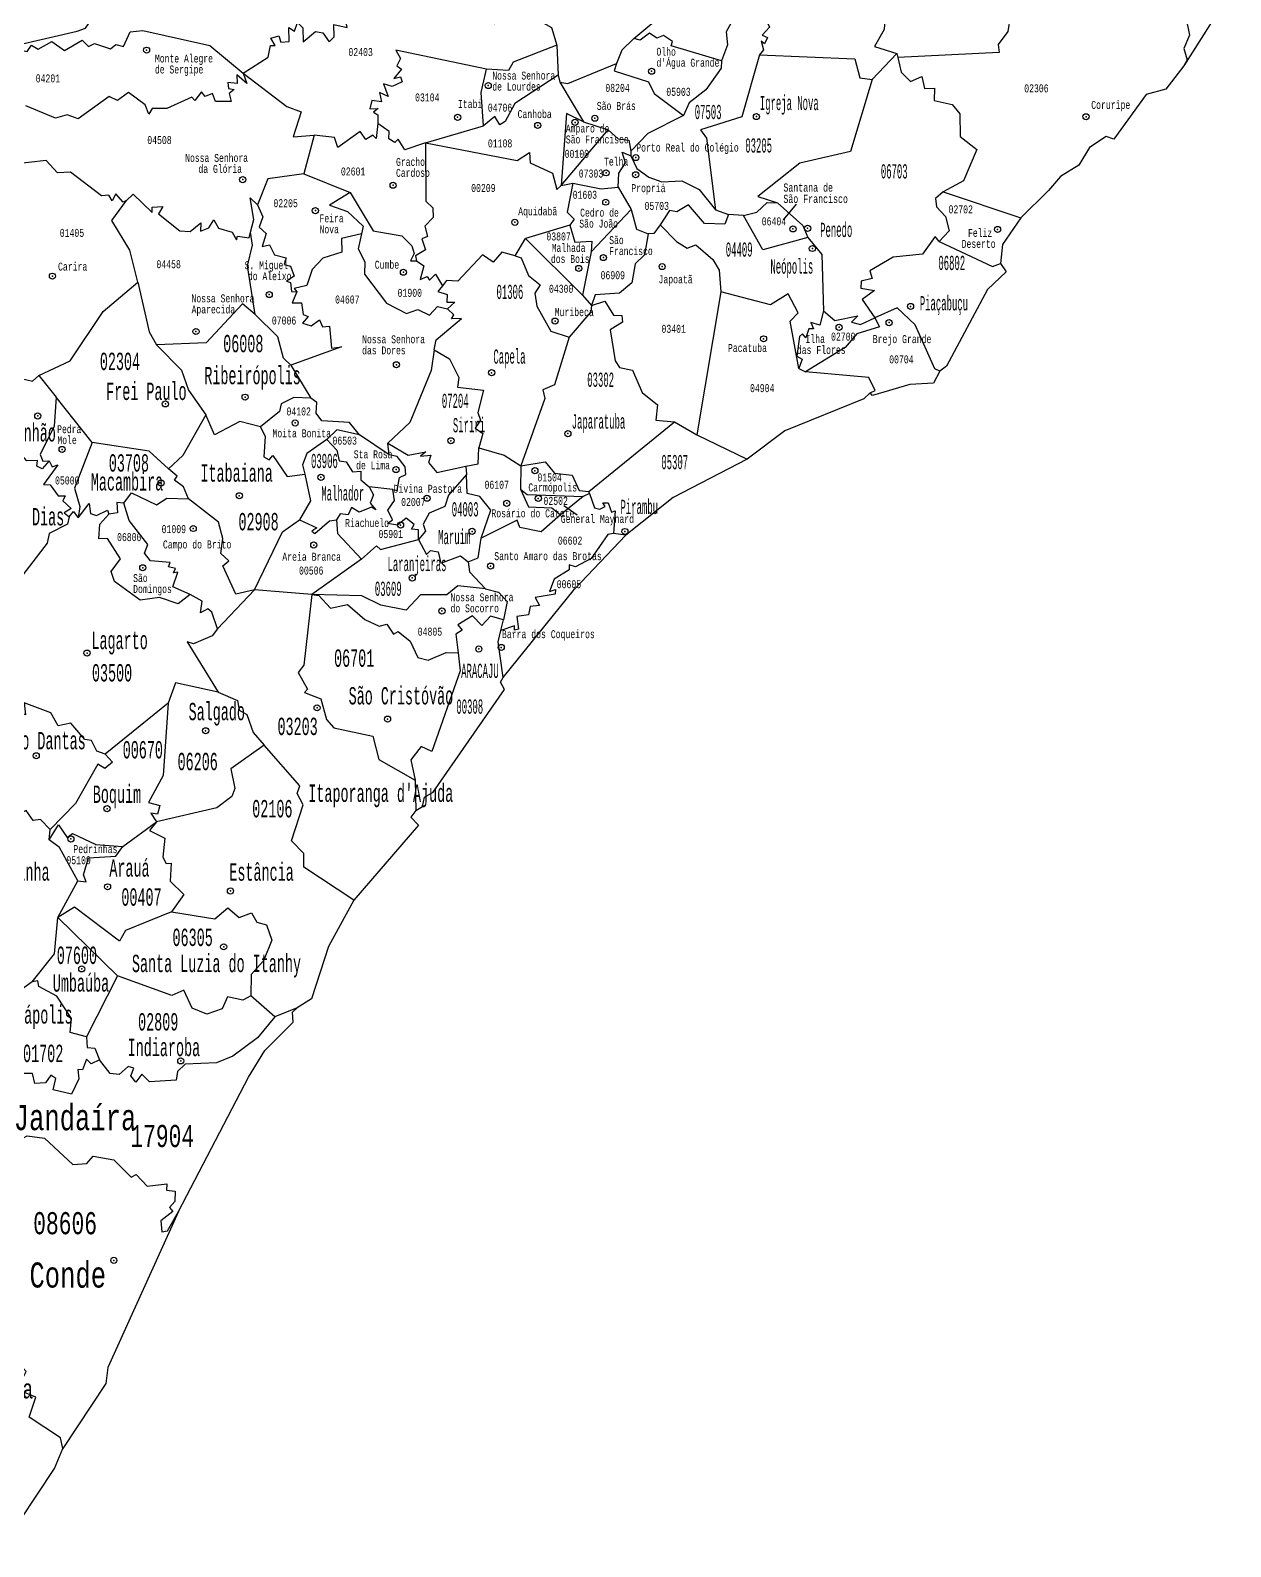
# Model space of a CAD drawing. Header units: millimetres. Extents: x 9851 to 10267, y 23387 to 23778.
# Drawn here: x 10213.41 to 10231.13, y 23602.43 to 23624.81 of the extents above; entities that cross this region are included whole.
import ezdxf
from ezdxf.enums import TextEntityAlignment as Align

# ---------------------------------------------------------------- set-up
doc = ezdxf.new("R2010")
doc.units = ezdxf.units.MM
doc.layers.add('3', color=7, linetype='Continuous')
doc.styles.add('MONOTXT', font='MONOTXT', dxfattribs={"height": 0.2})

# ---------------------------------------------------------------- blocks, each defined once
blk = doc.blocks.new('SEDE')
at = {"layer": '3', "color": 7, "linetype": 'Continuous'}
blk.add_circle((0, 0), 0.00451, dxfattribs=at)

msp = doc.modelspace()

# ---------------------------------------------------------------- linework, layer by layer
at = {"color": 7, "linetype": 'Continuous'}
for p, q in [((10231.132, 23625.384), (10230.441, 23624.288)), ((10221.185, 23624.597), (10221.205, 23624.154)), ((10226.206, 23624.474), (10225.842, 23624.086)), ((10226.206, 23624.474), (10226.219, 23624.414)), ((10221.205, 23624.154), (10221.232, 23624.049)), ((10221.232, 23624.049), (10221.582, 23623.464)), ((10219.25, 23623.154), (10220.103, 23623.402)), ((10221.582, 23623.464), (10221.942, 23623.347)), ((10217.602, 23623.268), (10217.452, 23622.694)), ((10221.251, 23622.521), (10221.942, 23623.347)), ((10222.279, 23623.031), (10222.28, 23622.963)), ((10217.452, 23622.694), (10218.135, 23622.419)), ((10221.251, 23622.521), (10221.423, 23622.559)), ((10222.09, 23622.5), (10222.285, 23622.168)), ((10226.891, 23622.429), (10228.034, 23622.046)), ((10222.285, 23622.168), (10221.694, 23621.542)), ((10223.526, 23622.166), (10223.719, 23622.095)), ((10223.94, 23622.081), (10223.719, 23622.095)), ((10224.534, 23622.014), (10224.726, 23622.248)), ((10221.38, 23621.938), (10220.725, 23621.739)), ((10220.572, 23621.485), (10220.725, 23621.739)), ((10220.725, 23621.739), (10221.565, 23620.904)), ((10221.694, 23621.542), (10221.565, 23620.904)), ((10223.606, 23620.956), (10223.254, 23618.843)), ((10221.565, 23620.904), (10221.7, 23620.754)), ((10217.26, 23619.869), (10217.556, 23619.384)), ((10224.759, 23619.82), (10224.855, 23619.772)), ((10213.54, 23619.719), (10213.794, 23619.401)), ((10214.329, 23618.729), (10213.794, 23619.401)), ((10221.66, 23618.008), (10222.925, 23619.036)), ((10222.925, 23619.036), (10223.254, 23618.843)), ((10218.713, 23618.549), (10218.274, 23618.845)), ((10218.713, 23618.549), (10218.694, 23618.721)), ((10223.254, 23618.843), (10223.997, 23618.486)), ((10219.841, 23618.381), (10219.852, 23618.255)), ((10220.653, 23618.386), (10220.651, 23618.04)), ((10218.767, 23618.034), (10218.416, 23618.076)), ((10221.574, 23617.931), (10221.241, 23617.66)), ((10221.67, 23617.975), (10221.574, 23617.931)), ((10221.67, 23617.975), (10221.66, 23618.008)), ((10221.488, 23617.655), (10221.29, 23617.793)), ((10222.203, 23617.36), (10222.022, 23617.387)), ((10218.305, 23617.009), (10217.569, 23616.487)), ((10216.725, 23616.554), (10216.179, 23615.981)), ((10217.569, 23616.487), (10216.725, 23616.554)), ((10220.361, 23615.954), (10220.398, 23616.114)), ((10215.451, 23614.883), (10214.52, 23614.129)), ((10219.094, 23613.746), (10219.103, 23613.297)), ((10214.781, 23612.764), (10215.278, 23613.13)), ((10213.694, 23612.866), (10213.706, 23613.016)), ((10213.82, 23611.717), (10214.116, 23612.261)), ((10213.82, 23611.717), (10214.699, 23610.855)), ((10213.442, 23610.767), (10213.3, 23610.666)), ((10214.699, 23610.855), (10214.244, 23609.957)), ((10217.026, 23610.251), (10216.669, 23610.561)), ((10217.355, 23610.383), (10217.026, 23610.251))]:
    msp.add_line(p, q, dxfattribs=at)
for points in [[(10212.698, 23624.478), (10214.105, 23624.801), (10214.227, 23624.844), (10214.344, 23625.007), (10214.673, 23625.101), (10216.125, 23627.299)], [(10216.556, 23624.183), (10216.925, 23624.419), (10216.959, 23624.589), (10217.027, 23624.588), (10216.965, 23624.698), (10217.081, 23624.731), (10217.11, 23624.64), (10217.237, 23624.65), (10217.232, 23624.854), (10217.312, 23624.799), (10217.36, 23624.927), (10217.437, 23624.85), (10217.442, 23624.643), (10217.622, 23624.794), (10217.733, 23624.777), (10217.825, 23624.642), (10217.9, 23624.716), (10217.894, 23624.9), (10218.091, 23624.857), (10218.033, 23625.146), (10218.418, 23625.204), (10218.492, 23625.803)], [(10219.427, 23625.656), (10220.273, 23624.916), (10220.794, 23625.035), (10221.107, 23624.856), (10221.185, 23624.597)], [(10227.945, 23625.451), (10227.843, 23624.794), (10227.7, 23624.603), (10227.713, 23624.485), (10226.219, 23624.414)], [(10227.945, 23625.451), (10229.659, 23625.46), (10230.102, 23625.224), (10230.431, 23625.198), (10230.525, 23624.743), (10230.441, 23624.544), (10230.488, 23624.376), (10230.441, 23624.288)], [(10222.325, 23624.695), (10222.648, 23624.962), (10222.773, 23625.208)], [(10223.899, 23625.171), (10223.686, 23624.791), (10223.704, 23624.601), (10223.618, 23624.365)], [(10225.96, 23625.183), (10226.034, 23625.055), (10226.016, 23624.827), (10225.877, 23624.577), (10226.206, 23624.474)], [(10212.698, 23624.478), (10213.007, 23624.47), (10213.16, 23624.543), (10213.368, 23624.501), (10213.433, 23624.594), (10213.532, 23624.534), (10213.732, 23624.649), (10213.917, 23624.517), (10214.182, 23624.668), (10214.275, 23624.577), (10214.362, 23624.62), (10214.6, 23624.542), (10214.678, 23624.605), (10214.79, 23624.576), (10214.889, 23624.79), (10215.077, 23624.811), (10216.063, 23624.592), (10216.556, 23624.183)], [(10223.618, 23624.365), (10222.873, 23624.585), (10222.892, 23624.648), (10222.762, 23624.737), (10222.66, 23624.699), (10222.553, 23624.774), (10222.414, 23624.669), (10222.325, 23624.695)], [(10224.289, 23624.935), (10224.325, 23624.86), (10224.215, 23624.741), (10224.297, 23624.707), (10224.249, 23624.616), (10224.203, 23624.654), (10224.239, 23624.528), (10224.177, 23624.454)], [(10220.15, 23624.239), (10218.811, 23624.522), (10218.877, 23624.397), (10218.826, 23624.289), (10218.892, 23624.239), (10218.778, 23624.102), (10218.881, 23624.129), (10218.902, 23624.055), (10218.754, 23623.984), (10218.628, 23624.022), (10218.696, 23623.835), (10218.568, 23623.896), (10218.597, 23623.758), (10218.455, 23623.779), (10218.424, 23623.656), (10218.547, 23623.658), (10218.48, 23623.604), (10218.545, 23623.564), (10218.545, 23623.436)], [(10221.185, 23624.597), (10220.543, 23624.346), (10220.472, 23624.221), (10220.15, 23624.239)], [(10222.325, 23624.695), (10222.144, 23624.521), (10222.067, 23624.326)], [(10221.232, 23624.049), (10221.347, 23624.028), (10222.067, 23624.326)], [(10222.067, 23624.326), (10222.032, 23624.214), (10222.539, 23624.051), (10222.622, 23623.879), (10223.056, 23623.555)], [(10223.618, 23624.365), (10223.611, 23624.256), (10223.384, 23623.935), (10223.141, 23623.741), (10223.056, 23623.555)], [(10224.177, 23624.454), (10223.919, 23623.538), (10223.308, 23623.347), (10223.393, 23623.223), (10223.526, 23622.166)], [(10224.177, 23624.454), (10225.583, 23624.392), (10225.66, 23624.111), (10225.842, 23624.086)], [(10226.219, 23624.414), (10226.269, 23624.195), (10226.407, 23624.06), (10226.573, 23624.133), (10226.611, 23623.957), (10226.762, 23623.96), (10226.758, 23623.779), (10227.02, 23623.721), (10227.135, 23623.581), (10227.141, 23623.245), (10227.388, 23623.055), (10227.187, 23622.593), (10226.891, 23622.429)], [(10230.441, 23624.288), (10230.174, 23623.947), (10229.883, 23623.864), (10229.407, 23623.209), (10229.297, 23623.248), (10229.047, 23623.084), (10228.89, 23622.823), (10228.62, 23622.655), (10228.442, 23622.448), (10228.034, 23622.046)], [(10216.556, 23624.183), (10216.61, 23624.027), (10216.465, 23624.156), (10216.468, 23624.031), (10216.329, 23624.042), (10216.341, 23623.953), (10216.421, 23623.94), (10216.352, 23623.882), (10216.38, 23623.761), (10216.148, 23623.765), (10216.106, 23623.881), (10215.994, 23623.839), (10215.94, 23623.908), (10215.845, 23623.778), (10215.798, 23623.828), (10215.429, 23623.662), (10215.211, 23623.661), (10215.165, 23623.577), (10215.108, 23623.716), (10214.862, 23623.896), (10214.703, 23623.777), (10214.577, 23623.837), (10214.119, 23623.506), (10213.956, 23623.567), (10213.785, 23623.518), (10213.349, 23623.697)], [(10216.556, 23624.183), (10217.203, 23623.688), (10217.412, 23623.613), (10217.296, 23623.243), (10217.602, 23623.268)], [(10220.103, 23623.402), (10220.069, 23623.897), (10220.15, 23624.239)], [(10221.205, 23624.154), (10220.567, 23623.733), (10220.426, 23623.47), (10220.345, 23623.417), (10220.273, 23623.54), (10220.103, 23623.402)], [(10225.842, 23624.086), (10225.519, 23623.027), (10224.775, 23622.855), (10224.152, 23622.359), (10224.443, 23622.267)], [(10218.545, 23623.436), (10218.519, 23623.218), (10218.471, 23623.266), (10218.365, 23623.201), (10218.285, 23623.322), (10217.953, 23623.083), (10217.902, 23623.23), (10217.602, 23623.268)], [(10219.25, 23623.154), (10218.941, 23623.05), (10218.842, 23623.209), (10218.795, 23623.16), (10218.705, 23623.21), (10218.71, 23623.32), (10218.545, 23623.436)], [(10221.582, 23623.464), (10221.327, 23623.588), (10221.251, 23622.521)], [(10223.056, 23623.555), (10222.528, 23623.291), (10222.279, 23623.031)], [(10221.942, 23623.347), (10222.092, 23623.211), (10222.249, 23623.19), (10222.279, 23623.031)], [(10219.25, 23623.154), (10219.251, 23622.291), (10219.357, 23622.193), (10219.362, 23622.053), (10219.24, 23621.921), (10219.276, 23621.768), (10219.195, 23621.735), (10219.25, 23621.575), (10219.099, 23621.483), (10219.113, 23621.409)], [(10219.25, 23623.154), (10220.603, 23622.893), (10220.783, 23623.01), (10220.794, 23622.857), (10221.122, 23622.705), (10221.188, 23622.463), (10221.251, 23622.521)], [(10222.09, 23622.5), (10222.1, 23622.704), (10222.199, 23622.858), (10222.151, 23623.015), (10222.28, 23622.963)], [(10222.28, 23622.963), (10222.368, 23622.774), (10222.542, 23622.648), (10222.734, 23622.578), (10223.033, 23622.594), (10223.287, 23622.462), (10223.526, 23622.166)], [(10214.836, 23622.303), (10214.786, 23622.276), (10214.678, 23622.402), (10214.624, 23622.297), (10214.572, 23622.382), (10214.465, 23622.37), (10214.01, 23622.722), (10213.818, 23622.711), (10213.648, 23622.893), (10213.126, 23622.831)], [(10217.452, 23622.694), (10216.918, 23622.622), (10216.77, 23622.24)], [(10221.423, 23622.559), (10221.34, 23622.129), (10221.443, 23622.028), (10221.38, 23621.938)], [(10221.423, 23622.559), (10221.84, 23622.473), (10222.09, 23622.5)], [(10215, 23621.094), (10214.881, 23621.569), (10214.62, 23622.005), (10214.836, 23622.303)], [(10214.836, 23622.303), (10214.934, 23622.393), (10215.211, 23622.124), (10215.215, 23622.203), (10215.369, 23622.213), (10215.307, 23622.107), (10215.62, 23621.855), (10215.774, 23621.846), (10215.929, 23621.974), (10215.926, 23621.848), (10216.051, 23621.896), (10216.121, 23622.016), (10216.19, 23621.895), (10216.393, 23621.836), (10216.458, 23621.722), (10216.472, 23621.777), (10216.643, 23621.749), (10216.666, 23621.833)], [(10216.666, 23621.833), (10216.713, 23622.019), (10216.658, 23622.339), (10216.77, 23622.24)], [(10218.135, 23622.419), (10217.831, 23622.235), (10218.098, 23622.141), (10218.328, 23621.925), (10218.304, 23621.812)], [(10218.135, 23622.419), (10218.474, 23621.855), (10218.896, 23621.781), (10219.048, 23621.634), (10219.082, 23621.519), (10219.026, 23621.409), (10219.113, 23621.409)], [(10226.891, 23622.429), (10226.776, 23622.33), (10226.79, 23622.206), (10226.925, 23622.066), (10226.978, 23621.855), (10226.829, 23621.697)], [(10216.77, 23622.24), (10216.848, 23622.061), (10216.794, 23621.906), (10216.898, 23621.815), (10216.838, 23621.624), (10216.943, 23621.645), (10217.019, 23621.499), (10217.191, 23621.457), (10217.163, 23621.355), (10217.257, 23621.333), (10217.309, 23621.185), (10217.196, 23621.109), (10217.256, 23621.09), (10217.268, 23620.957), (10217.348, 23620.956)], [(10222.285, 23622.168), (10222.364, 23621.881), (10222.532, 23621.812)], [(10223.719, 23622.095), (10223.664, 23621.953), (10223.366, 23621.964), (10223.131, 23622.237), (10222.957, 23622.133), (10222.847, 23622.154), (10222.71, 23621.943)], [(10223.94, 23622.081), (10224.137, 23622.132), (10224.29, 23622.27), (10224.443, 23622.267)], [(10224.891, 23621.756), (10224.227, 23621.572), (10223.94, 23622.081)], [(10224.443, 23622.267), (10224.819, 23621.933), (10224.891, 23621.756)], [(10216.732, 23620.62), (10216.622, 23621.336), (10216.696, 23621.644), (10216.666, 23621.833)], [(10221.38, 23621.938), (10221.454, 23621.685), (10221.704, 23621.703), (10221.694, 23621.542)], [(10222.71, 23621.943), (10222.62, 23621.813), (10222.532, 23621.812)], [(10222.71, 23621.943), (10222.951, 23621.699), (10223.111, 23621.596), (10223.236, 23621.646), (10223.487, 23621.432), (10223.583, 23621.273), (10223.606, 23620.956)], [(10228.034, 23622.046), (10227.764, 23621.652), (10227.733, 23621.371)], [(10218.304, 23621.812), (10218.01, 23621.739), (10218.011, 23621.538), (10217.732, 23621.449), (10217.573, 23621.281), (10217.494, 23621.049), (10217.307, 23621.001), (10217.348, 23620.956)], [(10218.304, 23621.812), (10218.256, 23621.586), (10218.353, 23621.397), (10218.347, 23621.212), (10218.672, 23620.786), (10218.965, 23620.633), (10219.133, 23620.691), (10219.309, 23620.611), (10219.424, 23620.736), (10219.572, 23620.705)], [(10222.532, 23621.812), (10222.482, 23621.5), (10222.343, 23621.365), (10222.295, 23621.087), (10222.112, 23620.934), (10221.752, 23620.908), (10221.7, 23620.754)], [(10224.891, 23621.756), (10225.097, 23621.503), (10225.124, 23620.672)], [(10226.829, 23621.697), (10226.771, 23621.768), (10226.586, 23621.508), (10226.153, 23621.467), (10225.808, 23621.266), (10225.839, 23621.151), (10225.678, 23621.113), (10225.671, 23621.009), (10225.874, 23620.973), (10225.694, 23620.841), (10225.881, 23620.568)], [(10226.829, 23621.697), (10227.618, 23621.327), (10227.733, 23621.371)], [(10219.113, 23621.409), (10219.222, 23621.337), (10219.171, 23621.137), (10219.274, 23621.179), (10219.309, 23621.126), (10219.397, 23621.216), (10219.499, 23621.044)], [(10220.572, 23621.485), (10220.373, 23621.537), (10220.244, 23621.392), (10220.091, 23621.501), (10219.725, 23621.109), (10219.557, 23621.121), (10219.499, 23621.044)], [(10220.572, 23621.485), (10220.658, 23621.454), (10220.769, 23621.196), (10220.939, 23621.057), (10220.86, 23620.932), (10220.892, 23620.744), (10221.096, 23620.372), (10221.368, 23620.282)], [(10227.733, 23621.371), (10227.818, 23621.248), (10227.543, 23620.99), (10226.937, 23619.857), (10226.84, 23619.785)], [(10213.54, 23619.719), (10214.003, 23619.936), (10214.49, 23620.662), (10215, 23621.094)], [(10215, 23621.094), (10215.171, 23620.365), (10215.279, 23620.173)], [(10217.348, 23620.956), (10217.278, 23620.792), (10217.415, 23620.792), (10217.442, 23620.62), (10217.515, 23620.589), (10217.433, 23620.489), (10217.561, 23620.454), (10217.681, 23620.541), (10217.727, 23620.437), (10217.83, 23620.445), (10217.86, 23620.122), (10218.007, 23620.143), (10217.26, 23619.869)], [(10219.499, 23621.044), (10219.432, 23620.958), (10219.567, 23620.916), (10219.562, 23620.8), (10219.683, 23620.8), (10219.572, 23620.705)], [(10224.759, 23619.82), (10224.632, 23620.519), (10224.749, 23620.645), (10224.601, 23620.925), (10224.338, 23620.762), (10223.606, 23620.956)], [(10216.732, 23620.62), (10216.547, 23620.774), (10216.01, 23620.199), (10215.279, 23620.173)], [(10221.7, 23620.754), (10221.69, 23620.659), (10221.368, 23620.282)], [(10221.7, 23620.754), (10221.893, 23620.816), (10222.022, 23620.609), (10222.146, 23620.603), (10222.153, 23620.505), (10221.973, 23620.395), (10222.045, 23619.935), (10222.11, 23619.835), (10222.302, 23619.799), (10222.445, 23619.47), (10222.674, 23619.288), (10222.649, 23619.061), (10222.925, 23619.036)], [(10226.84, 23619.785), (10226.766, 23619.815), (10226.477, 23620.467), (10226.209, 23620.719), (10225.881, 23620.568)], [(10217.26, 23619.869), (10217.153, 23619.973), (10217.068, 23620.288), (10216.732, 23620.62)], [(10219.375, 23620.098), (10219.403, 23620.244), (10219.78, 23620.562), (10219.632, 23620.556), (10219.666, 23620.616), (10219.572, 23620.705)], [(10225.124, 23620.672), (10225.068, 23620.464), (10224.933, 23620.501), (10224.977, 23620.406), (10224.908, 23620.407), (10224.862, 23620.277), (10224.814, 23620.335), (10224.77, 23620.294), (10224.729, 23620.005), (10224.807, 23619.959), (10224.759, 23619.82)], [(10225.881, 23620.568), (10225.947, 23620.436), (10225.612, 23620.334), (10225.44, 23620.13), (10224.855, 23619.772)], [(10225.124, 23620.672), (10225.291, 23620.531), (10225.629, 23620.601), (10225.538, 23620.507), (10225.669, 23620.473), (10225.881, 23620.568)], [(10221.368, 23620.282), (10221.152, 23619.581), (10220.98, 23619.506), (10221.007, 23619.38), (10220.653, 23618.386)], [(10215.279, 23620.173), (10215.644, 23619.796), (10215.748, 23619.504), (10216.007, 23619.139)], [(10219.375, 23620.098), (10219.33, 23619.792), (10219.014, 23619.026), (10218.694, 23618.721)], [(10219.375, 23620.098), (10219.604, 23619.966), (10219.739, 23619.691), (10219.718, 23619.545), (10220.102, 23619.5), (10220.02, 23619.174), (10220.059, 23619.057), (10219.981, 23618.941), (10220.096, 23618.864), (10220.035, 23618.652)], [(10212.601, 23619.625), (10213.03, 23619.731), (10213.447, 23619.633), (10213.54, 23619.719)], [(10225.812, 23619.463), (10225.884, 23619.495), (10225.791, 23619.687), (10224.855, 23619.772)], [(10226.84, 23619.785), (10226.747, 23619.604), (10226.396, 23619.586), (10225.844, 23619.421), (10225.812, 23619.463)], [(10213.794, 23619.401), (10213.765, 23618.972), (10213.562, 23618.553), (10213.599, 23618.455), (10213.693, 23618.459)], [(10217.556, 23619.384), (10217.304, 23619.393), (10217.119, 23619.3), (10217.095, 23619.185), (10216.812, 23618.962)], [(10218.274, 23618.845), (10218.127, 23619.024), (10217.717, 23619.048), (10217.633, 23619.165), (10217.643, 23619.32), (10217.556, 23619.384)], [(10225.812, 23619.463), (10225.716, 23619.372), (10224.55, 23618.903), (10223.997, 23618.486)], [(10213.693, 23618.459), (10213.587, 23618.342), (10213.51, 23618.379), (10213.523, 23618.463), (10213.365, 23618.461), (10213.256, 23618.581), (10213.11, 23618.588), (10213.067, 23618.742), (10212.747, 23618.877), (10212.688, 23618.782), (10212.546, 23618.933)], [(10216.007, 23619.139), (10215.666, 23618.536), (10215.452, 23618.34)], [(10216.812, 23618.962), (10216.506, 23619.042), (10216.135, 23618.842), (10216.007, 23619.139)], [(10216.812, 23618.962), (10216.88, 23618.817), (10216.863, 23618.517), (10216.939, 23618.474), (10216.993, 23618.54), (10217.205, 23618.228), (10217.466, 23618.263)], [(10218.274, 23618.845), (10217.94, 23618.919), (10217.791, 23618.773)], [(10214.329, 23618.729), (10214.068, 23618.057), (10214.146, 23617.787), (10214.119, 23617.619)], [(10215.452, 23618.34), (10215.169, 23618.602), (10214.329, 23618.729)], [(10217.791, 23618.773), (10217.494, 23618.566), (10217.432, 23618.402), (10217.466, 23618.263)], [(10217.791, 23618.773), (10217.938, 23618.615), (10217.971, 23618.459), (10218.077, 23618.446), (10218.171, 23618.299), (10218.294, 23618.305), (10218.291, 23618.177), (10218.416, 23618.076)], [(10218.694, 23618.721), (10218.99, 23618.543), (10219.253, 23618.591), (10219.174, 23618.527), (10219.325, 23618.542), (10219.291, 23618.434), (10219.417, 23618.287), (10219.841, 23618.381)], [(10218.767, 23618.034), (10218.83, 23618.023), (10218.863, 23618.213), (10218.956, 23618.259), (10218.947, 23618.37), (10218.827, 23618.522), (10218.713, 23618.549)], [(10219.841, 23618.381), (10220.023, 23618.414), (10220.035, 23618.652)], [(10220.035, 23618.652), (10220.407, 23618.545), (10220.653, 23618.386)], [(10223.997, 23618.486), (10222.901, 23617.918), (10222.203, 23617.36)], [(10213.693, 23618.459), (10213.736, 23618.371), (10213.819, 23618.398), (10213.611, 23618.11), (10213.707, 23618.105), (10213.828, 23617.942), (10213.927, 23617.944), (10213.894, 23617.87), (10214.016, 23617.754), (10213.913, 23617.691), (10213.988, 23617.632)], [(10215.749, 23617.9), (10215.674, 23618.076), (10215.541, 23618.176), (10215.58, 23618.232), (10215.452, 23618.34)], [(10217.466, 23618.263), (10217.55, 23617.867), (10217.39, 23617.589)], [(10219.852, 23618.255), (10219.589, 23617.95), (10219.532, 23617.783), (10219.303, 23617.685), (10219.211, 23617.522), (10219.25, 23617.421), (10219.142, 23617.296)], [(10220.068, 23617.318), (10220.213, 23617.733), (10220.051, 23617.932), (10219.862, 23617.976), (10219.852, 23618.255)], [(10220.653, 23618.386), (10221.013, 23618.446), (10221.15, 23618.279), (10221.413, 23618.248), (10221.514, 23618.022), (10221.66, 23618.008)], [(10218.416, 23618.076), (10218.478, 23617.959), (10218.433, 23617.832), (10218.514, 23617.738), (10218.451, 23617.777), (10218.267, 23617.702), (10218.153, 23617.772), (10218.105, 23617.664), (10217.986, 23617.678), (10217.935, 23617.586)], [(10219.142, 23617.296), (10219.145, 23617.44), (10219.042, 23617.452), (10219.079, 23617.518), (10218.961, 23617.614), (10218.835, 23617.51), (10218.687, 23617.536), (10218.762, 23617.587), (10218.69, 23617.732), (10218.789, 23617.871), (10218.767, 23618.034)], [(10220.651, 23618.04), (10220.75, 23617.962), (10221.574, 23617.931)], [(10220.651, 23618.04), (10220.769, 23617.781), (10221.112, 23617.763), (10221.241, 23617.66)], [(10214.119, 23617.619), (10214.281, 23617.83), (10214.302, 23617.684), (10214.392, 23617.653), (10214.553, 23617.73), (10214.575, 23617.672)], [(10214.796, 23617.833), (10214.693, 23617.842), (10214.702, 23617.693), (10214.575, 23617.672)], [(10214.796, 23617.833), (10214.908, 23617.987), (10215.278, 23617.808), (10215.432, 23617.908), (10215.749, 23617.9)], [(10215.775, 23616.484), (10215.517, 23616.597), (10215.594, 23616.816), (10215.53, 23616.804), (10215.559, 23616.868), (10215.455, 23616.896), (10215.477, 23616.957), (10215.189, 23616.985), (10215.098, 23617.096), (10215.151, 23617.222), (10214.873, 23617.577), (10214.796, 23617.833)], [(10216.725, 23616.554), (10216.449, 23616.492), (10216.258, 23616.907), (10216.343, 23616.983), (10216.227, 23617.092), (10216.257, 23617.311), (10216.191, 23617.553), (10215.749, 23617.9)], [(10221.67, 23617.975), (10221.74, 23617.764), (10221.821, 23617.745), (10221.901, 23617.787), (10221.863, 23617.837), (10221.945, 23617.84), (10221.992, 23617.7), (10222.045, 23617.72), (10222.022, 23617.387)], [(10213.988, 23617.632), (10213.961, 23617.526), (10213.693, 23617.385), (10213.662, 23617.243), (10213.141, 23616.567), (10212.715, 23616.42), (10212.618, 23616.104), (10212.472, 23616.208), (10212.224, 23616.13), (10211.99, 23616.157)], [(10213.988, 23617.632), (10214.051, 23617.713), (10214.119, 23617.619)], [(10215.775, 23616.484), (10215.596, 23616.349), (10215.323, 23616.444), (10215.038, 23616.401), (10214.657, 23616.677), (10214.61, 23616.825), (10214.746, 23617.012), (10214.555, 23617.314), (10214.425, 23617.31), (10214.439, 23617.524), (10214.575, 23617.672)], [(10216.725, 23616.554), (10217.138, 23617.413), (10217.39, 23617.589)], [(10217.39, 23617.589), (10217.643, 23617.471), (10217.571, 23617.42), (10217.613, 23617.384), (10217.829, 23617.574), (10217.935, 23617.586)], [(10217.935, 23617.586), (10217.95, 23617.386), (10218.305, 23617.009)], [(10221.241, 23617.66), (10220.955, 23617.409), (10220.639, 23617.476), (10220.601, 23617.584), (10220.068, 23617.318)], [(10222.022, 23617.387), (10221.941, 23617.374), (10221.693, 23617.019), (10221.462, 23616.893), (10221.37, 23616.924), (10221.368, 23616.849), (10221.146, 23616.711), (10221.08, 23616.528), (10221.166, 23616.558), (10221.163, 23616.49), (10220.867, 23616.44), (10220.93, 23616.322), (10220.791, 23616.311), (10220.767, 23616.184), (10220.596, 23616.161), (10220.619, 23615.974), (10220.561, 23615.96), (10220.562, 23616.025), (10220.361, 23615.954)], [(10220.395, 23615.259), (10221.449, 23616.566), (10222.203, 23617.36)], [(10218.305, 23617.009), (10218.525, 23617.203), (10218.581, 23617.152), (10219.142, 23617.296)], [(10219.142, 23617.296), (10219.26, 23617.075), (10219.32, 23617.136), (10219.434, 23617.114), (10219.472, 23616.946), (10219.763, 23617.055), (10219.876, 23616.968)], [(10219.876, 23616.968), (10220.027, 23617.028), (10220.068, 23617.318)], [(10219.876, 23616.968), (10219.899, 23616.819), (10220.131, 23616.57)], [(10216.179, 23615.981), (10216.092, 23616.226), (10216.034, 23616.275), (10215.925, 23616.213), (10215.95, 23616.386), (10215.775, 23616.484)], [(10217.569, 23616.487), (10217.453, 23615.443), (10217.368, 23615.336), (10217.508, 23615.088), (10217.464, 23615.039), (10217.703, 23614.945), (10217.784, 23614.641), (10217.897, 23614.52), (10218.472, 23614.394), (10218.56, 23614.052), (10219.094, 23613.746)], [(10220.131, 23616.57), (10219.725, 23616.615), (10219.563, 23616.481), (10219.173, 23616.481), (10218.96, 23616.254), (10218.588, 23616.329), (10218.308, 23616.467), (10217.569, 23616.487)], [(10217.569, 23616.487), (10217.675, 23616.47), (10217.845, 23616.282), (10218.097, 23616.337), (10218.353, 23616.118), (10218.565, 23616.02), (10218.677, 23616.047), (10218.773, 23615.901), (10218.846, 23615.942), (10219.02, 23615.796), (10219.134, 23615.554), (10219.289, 23615.515), (10219.553, 23615.63), (10219.73, 23615.623)], [(10220.131, 23616.57), (10220.323, 23616.522), (10220.455, 23616.383), (10220.398, 23616.114)], [(10214.52, 23614.129), (10214.394, 23614.172), (10214.317, 23614.332), (10214.22, 23614.344), (10214.013, 23614.585), (10213.826, 23614.547), (10213.719, 23614.74), (10213.325, 23614.889), (10213.341, 23614.708), (10213.212, 23614.77), (10213.041, 23614.614), (10212.991, 23614.752), (10212.828, 23614.616), (10212.647, 23614.775), (10212.536, 23614.755), (10212.499, 23614.891), (10212.386, 23614.91), (10212.411, 23615.288), (10212.286, 23615.459), (10212.011, 23615.587), (10212.097, 23615.819), (10211.99, 23616.157)], [(10220.398, 23616.114), (10220.209, 23616.166), (10220.081, 23616.029), (10219.94, 23616.173), (10219.724, 23616.04), (10219.79, 23615.958), (10219.697, 23615.9), (10219.73, 23615.623)], [(10216.179, 23615.981), (10216.101, 23615.878), (10215.823, 23615.76), (10215.731, 23615.785), (10216.185, 23615.044)], [(10220.395, 23615.259), (10220.321, 23615.786), (10220.361, 23615.954)], [(10219.73, 23615.623), (10219.759, 23615.36), (10219.342, 23614.17), (10219.186, 23614.242), (10219.03, 23614.044), (10219.094, 23613.746)], [(10216.185, 23615.044), (10215.556, 23615.183), (10215.451, 23614.883)], [(10219.103, 23613.297), (10219.202, 23613.355), (10219.231, 23613.495), (10219.363, 23613.566), (10220.412, 23615.086), (10220.355, 23615.193), (10220.395, 23615.259)], [(10216.185, 23615.044), (10216.473, 23614.92), (10216.499, 23614.778), (10216.612, 23614.716), (10216.702, 23614.449), (10216.864, 23614.262)], [(10215.451, 23614.883), (10215.376, 23613.812), (10215.158, 23613.414), (10215.327, 23613.372), (10215.29, 23613.242), (10215.191, 23613.256), (10215.278, 23613.13)], [(10216.864, 23614.262), (10216.373, 23613.914), (10216.435, 23613.623), (10216.388, 23613.505), (10216.169, 23613.335), (10215.278, 23613.13)], [(10218.19, 23611.972), (10217.451, 23612.463), (10217.453, 23612.663), (10217.27, 23612.85), (10217.44, 23613.382), (10217.355, 23613.55), (10217.393, 23613.664), (10216.864, 23614.262)], [(10214.52, 23614.129), (10214.626, 23614.009), (10214.516, 23613.919), (10214.412, 23613.98), (10214.082, 23613.401), (10213.706, 23613.016)], [(10213.706, 23613.016), (10213.565, 23613.165), (10213.458, 23613.151), (10213.354, 23613.299), (10213.282, 23613.261), (10213.026, 23613.471), (10212.844, 23613.459)], [(10215.278, 23613.13), (10215.176, 23613.004), (10215.4, 23612.89), (10215.369, 23612.607), (10215.418, 23612.517), (10215.492, 23612.519), (10215.479, 23612.254), (10215.68, 23612.06), (10215.5, 23611.802)], [(10219.103, 23613.297), (10219.032, 23613.201), (10219.146, 23613.08), (10218.19, 23611.972)], [(10213.694, 23612.866), (10213.832, 23613.088), (10213.959, 23612.898), (10214.035, 23612.959), (10214.38, 23612.795), (10214.781, 23612.764)], [(10214.116, 23612.261), (10213.843, 23612.75), (10213.694, 23612.866)], [(10214.116, 23612.261), (10214.24, 23612.247), (10214.201, 23612.348), (10214.273, 23612.597), (10214.678, 23612.623), (10214.781, 23612.764)], [(10215.5, 23611.802), (10214.82, 23611.528), (10214.73, 23611.367), (10214.067, 23611.87), (10213.82, 23611.717)], [(10215.5, 23611.802), (10216.139, 23611.697), (10216.329, 23611.86), (10216.498, 23611.719), (10216.68, 23611.787), (10216.76, 23611.65), (10216.899, 23611.611), (10216.981, 23611.383), (10216.857, 23611.08), (10216.676, 23610.876), (10216.669, 23610.561)], [(10218.19, 23611.972), (10217.814, 23611.292), (10217.563, 23610.517), (10217.355, 23610.383)], [(10213.442, 23610.767), (10213.771, 23611.183), (10213.82, 23611.717)], [(10214.244, 23609.957), (10214.003, 23610.021), (10214.02, 23610.228), (10213.806, 23610.555), (10213.542, 23610.701), (10213.525, 23610.783), (10213.442, 23610.767)], [(10216.669, 23610.561), (10216.553, 23610.496), (10216.324, 23610.545), (10216.246, 23610.369), (10216.018, 23610.29), (10215.802, 23610.382), (10215.68, 23610.647), (10215.504, 23610.568), (10214.699, 23610.855)], [(10217.026, 23610.251), (10216.766, 23609.944), (10216.402, 23609.669), (10216.163, 23609.572), (10215.701, 23609.554), (10215.585, 23609.447), (10215.565, 23609.316), (10215.174, 23609.293), (10215.059, 23609.404), (10214.973, 23609.287), (10214.9, 23609.382), (10214.944, 23609.492), (10214.858, 23609.52), (10214.727, 23609.401), (10214.593, 23609.417), (10214.438, 23609.616)], [(10215.604, 23607.377), (10216.633, 23609.363), (10216.877, 23609.756), (10217.294, 23610.175), (10217.283, 23610.32), (10217.355, 23610.383)], [(10214.244, 23609.957), (10214.255, 23609.799), (10214.368, 23609.789), (10214.438, 23609.616)], [(10214.438, 23609.616), (10214.315, 23609.556), (10214.243, 23609.626), (10214.184, 23609.469), (10214.116, 23609.474), (10214.131, 23609.337), (10214.022, 23609.112), (10213.754, 23609.173), (10213.792, 23609.342), (10213.718, 23609.393), (10213.638, 23609.276), (10213.48, 23609.267), (10213.445, 23609.417), (10213.276, 23609.413), (10213.161, 23609.545), (10213.054, 23609.481), (10213.004, 23609.552), (10212.755, 23609.583)], [(10213.223, 23608.224), (10213.258, 23608.434), (10213.366, 23608.495), (10213.624, 23608.461), (10214.042, 23608.073), (10214.249, 23608.089), (10214.343, 23608.193), (10214.649, 23608.139), (10214.901, 23607.883), (10214.979, 23607.926), (10215.138, 23607.752), (10215.43, 23607.788), (10215.423, 23607.695), (10215.553, 23607.678), (10215.548, 23607.525), (10215.468, 23607.437), (10215.517, 23607.379), (10215.34, 23607.24), (10215.354, 23607.076), (10215.438, 23607.093), (10215.604, 23607.377)], [(10213.895, 23603.88), (10213.862, 23604.037), (10213.397, 23604.34), (10213.497, 23604.639), (10213.219, 23604.753), (10213.351, 23605.015), (10213.265, 23605.117), (10213.23, 23605.062), (10213.143, 23605.123), (10213.143, 23606.183), (10212.81, 23606.324), (10212.747, 23606.519), (10212.451, 23606.798), (10212.458, 23607.115), (10212.551, 23607.38), (10212.625, 23607.422)], [(10215.604, 23607.377), (10214.56, 23605.078), (10214.531, 23604.839), (10213.895, 23603.88)], [(10213.007, 23602.431), (10213.773, 23603.586), (10213.895, 23603.88)]]:
    msp.add_lwpolyline(points, dxfattribs=at)
for p in [(10215.13, 23624.521), (10222.585, 23624.21), (10220.174, 23623.999), (10219.722, 23623.53), (10220.905, 23623.41), (10221.455, 23623.455), (10221.747, 23623.516), (10224.133, 23623.541), (10228.997, 23623.538), (10222.352, 23622.935), (10216.549, 23622.61), (10218.769, 23622.527), (10221.913, 23622.71), (10222.349, 23622.682), (10221.908, 23622.277), (10217.622, 23622.152), (10220.566, 23621.98), (10224.672, 23621.882), (10224.888, 23621.891), (10227.691, 23621.874), (10221.874, 23621.46), (10224.958, 23621.593), (10213.741, 23621.185), (10218.922, 23621.243), (10221.51, 23621.299), (10222.741, 23621.327), (10216.941, 23620.913), (10226.408, 23620.738), (10221.16, 23620.521), (10226.091, 23620.499), (10215.86, 23620.368), (10224.238, 23620.26), (10225.352, 23620.43), (10218.819, 23619.877), (10220.224, 23619.76), (10216.585, 23619.399), (10215.408, 23619.299), (10213.524, 23619.121), (10217.324, 23619.018), (10219.624, 23618.755), (10221.349, 23618.86), (10213.883, 23618.627), (10218.813, 23618.33), (10220.863, 23618.313), (10215.344, 23618.13), (10217.705, 23618.216), (10216.499, 23617.943), (10219.269, 23617.907), (10220.447, 23617.832), (10220.913, 23617.905), (10215.819, 23617.46), (10218.88, 23617.51), (10219.935, 23617.418), (10222.191, 23617.416), (10217.599, 23617.216), (10220.208, 23616.905), (10215.074, 23616.88), (10219.052, 23616.73), (10219.491, 23616.243), (10214.252, 23615.621), (10220.035, 23615.682), (10220.366, 23615.705), (10217.647, 23614.813), (10216.002, 23614.474), (10218.688, 23614.646), (10213.502, 23614.105), (10214.547, 23613.324), (10214.013, 23612.877), (10214.555, 23612.171), (10216.369, 23612.11), (10216.269, 23611.285), (10214.174, 23610.96), (10215.635, 23609.602), (10214.647, 23606.657)]:
    msp.add_point(p, dxfattribs=at)

# ---------------------------------------------------------------- block references
for p, xscale, yscale, zscale, rotation in [((10215.13, 23624.521), 9.999999999999998, 9.999999999999998, 9.999999999999998, 1.463049200686591), ((10222.585, 23624.21), 10, 10, 10, 1.494809037748181), ((10220.174, 23623.999), 9.999989181896536, 9.999989181896536, 10, 1.491608467219699), ((10219.722, 23623.53), 9.999979093453469, 9.999979093453469, 10, 1.499616858371138), ((10220.905, 23623.41), 10, 10, 10, 1.506284685393487), ((10221.455, 23623.455), 10.00001330059492, 10.00001330059492, 10, 1.507084821897346), ((10221.747, 23623.516), 10.00001207598596, 10.00001207598596, 10, 1.506818109794707), ((10224.133, 23623.541), 9.999999999999998, 9.999999999999998, 9.999999999999998, 1.514026362995923), ((10228.997, 23623.538), 10.00001887210301, 10.00001887210301, 10, 1.528435810301749), ((10222.352, 23622.935), 9.999984179255636, 9.999984179255636, 10, 1.520967924309229), ((10221.913, 23622.71), 10.00000000000001, 10.00000000000001, 10.00000000000001, 1.524168453221583), ((10222.349, 23622.682), 10, 10, 10, 1.526302133878838), ((10216.549, 23622.61), 10.00001085159369, 10.00001085159369, 10, 1.50655139762675), ((10218.769, 23622.527), 10.0000109809393, 10.0000109809393, 10, 1.516693475794335), ((10221.908, 23622.277), 10, 10, 10, 1.533243705593845), ((10217.622, 23622.152), 9.999979237002622, 9.999979237002622, 10, 1.519901079227671), ((10220.566, 23621.98), 10, 10, 10, 1.534577251433616), ((10224.672, 23621.882), 9.999985582870655, 9.999985582870655, 10, 1.551127525376624), ((10224.888, 23621.891), 9.99998810430312, 9.99998810430312, 10, 1.551660939915035), ((10227.691, 23621.874), 9.999987089376756, 9.999987089376756, 10, 1.561269624827611), ((10224.958, 23621.593), 10.00001969533892, 10.00001969533892, 10, 1.558328598915073), ((10221.874, 23621.46), 9.999981802347094, 9.999981802347094, 10, 1.550327403064756), ((10213.741, 23621.185), 10, 10, 10, 1.523101611306923), ((10218.922, 23621.243), 10, 10, 10, 1.543385798263454), ((10221.51, 23621.299), 9.999999999999998, 9.999999999999998, 9.999999999999998, 1.552194354184406), ((10222.741, 23621.327), 10, 10, 10, 1.556194952619723), ((10216.941, 23620.913), 9.999989400472673, 9.999989400472673, 10, 1.542052257223119), ((10226.408, 23620.738), 10, 10, 10, 1.581820516256878), ((10221.16, 23620.521), 10.00001378068062, 10.00001378068062, 10, 1.566870436174489), ((10226.091, 23620.499), 10.00001163363049, 10.00001163363049, 10, 1.585821057278304), ((10215.86, 23620.368), 10.00001827969403, 10.00001827969403, 10, 1.548186532149686), ((10224.238, 23620.26), 10, 10, 10, 1.584220842723507), ((10225.352, 23620.43), 10, 10, 10, 1.584487545321049), ((10218.819, 23619.877), 9.999985079256302, 9.999985079256302, 10, 1.570611606575928), ((10220.224, 23619.76), 9.99997820104172, 9.99997820104172, 10, 1.57888677636736), ((10216.585, 23619.399), 9.999985079256302, 9.999985079256302, 10, 1.570611606575928), ((10213.524, 23619.121), 9.999989627288777, 9.999989627288777, 10, 1.561803036719603), ((10215.408, 23619.299), 10.00001505407856, 10.00001505407856, 10, 1.567137140730465), ((10217.324, 23619.018), 9.999989757285196, 9.999989757285196, 10, 1.581287109620883), ((10219.624, 23618.755), 10.00001810372773, 10.00001810372773, 10, 1.596763224886765), ((10221.349, 23618.86), 10, 10, 10, 1.601837982539641), ((10213.883, 23618.627), 9.999999999999998, 9.999999999999998, 9.999999999999998, 1.573011947723666), ((10217.705, 23618.216), 9.999981943185695, 9.999981943185695, 10, 1.598904272231345), ((10218.813, 23618.33), 10.00000000000001, 10.00000000000001, 10.00000000000001, 1.601571281949457), ((10220.863, 23618.313), 10, 10, 10, 1.610913261611404), ((10215.344, 23618.13), 9.99998314817418, 9.99998314817418, 10, 1.58956228262903), ((10216.499, 23617.943), 9.999980643979383, 9.999980643979383, 10, 1.598637570878161), ((10219.269, 23617.907), 10, 10, 10, 1.612246757881006), ((10220.447, 23617.832), 9.999986905928887, 9.999986905928887, 10, 1.618921750670304), ((10220.913, 23617.905), 9.999989537516436, 9.999989537516436, 10, 1.619455147667933), ((10215.819, 23617.46), 10.00001058054251, 10.00001058054251, 10, 1.604771684446574), ((10218.88, 23617.51), 9.999984275208, 9.999984275208, 10, 1.618388353391983), ((10219.935, 23617.418), 10.00001722151099, 10.00001722151099, 10, 1.62505579917316), ((10222.191, 23617.416), 10.00002101199583, 10.00002101199583, 10, 1.635197845797944), ((10217.599, 23617.216), 9.999982960172568, 9.999982960172568, 10, 1.618121654647594), ((10215.074, 23616.88), 10, 10, 10, 1.612246757881006), ((10220.208, 23616.905), 9.999981111489841, 9.999981111489841, 10, 1.636538942132693), ((10219.052, 23616.73), 10.00001835482936, 10.00001835482936, 10, 1.634664454641423), ((10219.491, 23616.243), 9.999983918720549, 9.999983918720549, 10, 1.646414325678803), ((10214.252, 23615.621), 10, 10, 10, 1.631997494609439), ((10220.035, 23615.682), 10, 10, 10, 1.66029009920066), ((10220.366, 23615.705), 10.00001263489339, 10.00001263489339, 10, 1.661356868684621), ((10217.647, 23614.813), 9.99998636349997, 9.99998636349997, 10, 1.665364997837933), ((10218.688, 23614.646), 9.999983233935009, 9.999983233935009, 10, 1.673906910782574), ((10216.002, 23614.474), 10.0000220905615, 10.0000220905615, 10, 1.663223712508743), ((10213.502, 23614.105), 9.999987023023271, 9.999987023023271, 10, 1.656289703387036), ((10214.547, 23613.324), 10, 10, 10, 1.676840510804757), ((10214.013, 23612.877), 9.99997895955376, 9.99997895955376, 10, 1.682182138624365), ((10214.555, 23612.171), 10.00001620203393, 10.00001620203393, 10, 1.698458018456643), ((10216.369, 23612.11), 9.999984049259146, 9.999984049259146, 10, 1.710208103079569), ((10216.269, 23611.285), 10.00001707113189, 10.00001707113189, 10, 1.725417134598836), ((10214.174, 23610.96), 9.999982086517958, 9.999982086517958, 10, 1.718750028920434), ((10215.635, 23609.602), 9.999977882718186, 9.999977882718186, 10, 1.753184440571569), ((10214.647, 23606.657), 10, 10, 10, 1.800694257553546)]:
    msp.add_blockref('SEDE', p, dxfattribs=dict(at, xscale=xscale, yscale=yscale, zscale=zscale, rotation=rotation))

# ---------------------------------------------------------------- texts
at = {"color": 7, "linetype": 'Continuous', "style": 'MONOTXT'}
for s, height, rotation, width, p in [('02403', 0.1178, 360, 0.705867, (10218.29, 23624.493)), ('04201', 0.1179, 360, 0.705878, (10213.674, 23624.104)), ('03104', 0.1179, 360, 0.705875, (10219.274, 23623.823)), ('08204', 0.1179, 0, 0.705885, (10222.082, 23623.964)), ('05903', 0.1179, 0, 0.705892, (10222.982, 23623.906)), ('02306', 0.1179, 0, 0.705885, (10228.265, 23623.957)), ('04706', 0.1179, 360, 0.705889, (10220.348, 23623.672)), ('04508', 0.1179, 360, 0.705867, (10215.321, 23623.194)), ('01108', 0.1179, 360, 0.705891, (10220.349, 23623.145)), ('00100', 0.1179, 359.9999, 0.705867, (10221.482, 23622.991)), ('02601', 0.1179, 359.9999, 0.705885, (10218.179, 23622.73)), ('07303', 0.1179, 360, 0.705885, (10221.69, 23622.7)), ('00209', 0.1179, 0, 0.705882, (10220.102, 23622.486)), ('02205', 0.1179, 0, 0.70588, (10217.183, 23622.262)), ('01603', 0.1179, 0, 0.705866, (10221.6, 23622.386)), ('05703', 0.1179, 0, 0.705863, (10222.661, 23622.222)), ('02702', 0.1179, 360, 0.70588, (10227.148, 23622.171)), ('01405', 0.1179, 360, 0.705874, (10214.029, 23621.824)), ('03807', 0.118, 0, 0.705882, (10221.212, 23621.771)), ('04458', 0.118, 360, 0.705892, (10215.456, 23621.361)), ('06909', 0.118, 0, 0.705899, (10222.012, 23621.199)), ('01900', 0.118, 0, 0.70588, (10219.016, 23620.939)), ('04300', 0.118, 0, 0.705873, (10221.25, 23620.999)), ('04607', 0.118, 0, 0.70587, (10218.094, 23620.84)), ('07006', 0.118, 0, 0.705874, (10217.16, 23620.53)), ('03401', 0.118, 0, 0.705881, (10222.911, 23620.408)), ('Ilha ', 0.1181, 0.0371, 0.705899, (10225.036, 23620.264)), ('02700', 0.118, 0, 0.705881, (10225.414, 23620.293)), ('das Flores', 0.1181, 0.0371, 0.705899, (10225.089, 23620.101)), ('04904', 0.118, 360, 0.70587, (10224.218, 23619.532)), ('04102', 0.118, 0, 0.705881, (10217.376, 23619.188)), ('06503', 0.1181, 360, 0.705875, (10218.055, 23618.757)), ('01504', 0.1181, 360, 0.705884, (10221.08, 23618.214)), ('05000', 0.1181, 0, 0.705884, (10213.96, 23618.169)), ('06107', 0.1181, 360, 0.705893, (10220.299, 23618.106)), ('02502', 0.1181, 359.9999, 0.705888, (10221.169, 23617.868)), ('01009', 0.1181, 360, 0.705899, (10215.533, 23617.451)), ('05901', 0.1181, 360, 0.705873, (10218.734, 23617.379)), ('06602', 0.1181, 360, 0.705899, (10221.382, 23617.281)), ('00506', 0.1181, 359.9999, 0.705899, (10217.561, 23616.839)), ('00605', 0.1181, 360, 0.705888, (10221.365, 23616.638)), ('04805', 0.1182, 0, 0.705887, (10219.313, 23615.937)), ('Barra dos Coqueiros', 0.11816, 0, 0.705887, (10221.061, 23615.888)), ('05109', 0.1183, 360, 0.705873, (10214.127, 23612.564)), ('17904', 0.3266, 0, 0.66676, (10215.362, 23608.493)), ('08606', 0.3267, 360, 0.66676, (10213.928, 23607.206))]:
    msp.add_text(s, height=height, rotation=rotation, dxfattribs=dict(at, width=width)).set_placement(p, align=Align.MIDDLE)
for s, height, rotation, width, p in [('Olho ', 0.1169, 0.0358, 0.705894, (10222.657, 23624.439)), ("d'%%193gua Grande", 0.11689, 0.0358, 0.705894, (10222.657, 23624.277)), ('Igreja Nova', 0.20983, 0, 0.434788, (10224.183, 23623.636)), ('Itabi', 0.1179, 360, 0.705889, (10219.726, 23623.666)), ('Canhoba', 0.1179, 360, 0.705896, (10220.607, 23623.518)), ('07503', 0.2098, 0, 0.434782, (10223.222, 23623.503)), ('Coruripe', 0.1179, 0, 0.705882, (10229.074, 23623.654)), ('Amparo de ', 0.1169, 0.0345, 0.705878, (10221.319, 23623.306)), ('S%%227o Francisco', 0.11691, 0.0345, 0.705878, (10221.319, 23623.144)), ('03205', 0.2099, 360, 0.434781, (10223.968, 23623.009)), ('Telha', 0.1179, 360, 0.705871, (10221.882, 23622.817)), ('Gracho ', 0.1169, 0.0344, 0.705899, (10218.812, 23622.813)), ('Cardoso', 0.1169, 0.0344, 0.705899, (10218.812, 23622.651)), ('06703', 0.2099, 360, 0.434782, (10225.969, 23622.627)), ('Santana de ', 0.11993, 359.9872, 0.705878, (10224.53, 23622.433)), ('S%%227o Francisco', 0.11993, 359.9872, 0.705878, (10224.53, 23622.266)), ('Aquidab%%227', 0.11793, 360, 0.70587, (10220.616, 23622.083)), ('06404', 0.1179, 0, 0.705877, (10224.211, 23621.935)), ('S%%227o ', 0.1169, 0.0358, 0.705882, (10221.959, 23621.658)), ('Francisco', 0.1169, 0.0358, 0.705882, (10221.959, 23621.496)), ('04409', 0.21, 0.0001, 0.434785, (10223.68, 23621.473)), ('Carira', 0.118, 360, 0.705875, (10213.823, 23621.267)), ('Ne%%243polis', 0.20999, 360, 0.434777, (10224.339, 23621.222)), ('Japoat%%227', 0.11795, 0, 0.705878, (10222.687, 23621.079)), ('01306', 0.21, 0, 0.434792, (10220.296, 23620.848)), ('Aparecida', 0.1169, 0.0324, 0.705877, (10215.795, 23620.635)), ('Nossa Senhora ', 0.11694, 0.0324, 0.705877, (10215.794, 23620.798)), ('Muribeca', 0.118, 0, 0.705884, (10221.155, 23620.595)), ('Pia%%231abu%%231u', 0.21002, 360, 0.434788, (10226.544, 23620.68)), ('06008', 0.2557, 360, 0.535714, (10216.262, 23620.062)), ('Nossa Senhora ', 0.11695, 0.0382, 0.705874, (10218.312, 23620.194)), ('Brejo Grande', 0.1181, 360, 0.705899, (10225.849, 23620.197)), ('02304', 0.2558, 360, 0.535715, (10214.441, 23619.799)), ('das Dores', 0.1169, 0.0382, 0.705874, (10218.312, 23620.031)), ('Capela', 0.2101, 0, 0.434792, (10220.25, 23619.893)), ('Ribeir%%243polis', 0.25577, 360, 0.535715, (10215.983, 23619.59)), ('00704', 0.1181, 360, 0.705899, (10226.092, 23619.897)), ('Frei Paulo', 0.2558, 360, 0.535717, (10214.535, 23619.357)), ('03302', 0.2101, 0, 0.434785, (10221.635, 23619.551)), ('07204', 0.2101, 360, 0.434779, (10219.489, 23619.239)), ('Japaratuba', 0.2101, 0, 0.434779, (10221.406, 23618.934)), ('Pinh%%227o', 0.2558, 360, 0.535715, (10213.08, 23618.745)), ('Siriri', 0.2101, 360, 0.43478, (10219.652, 23618.88)), ('03708', 0.2559, 0, 0.535716, (10214.573, 23618.3)), ('03906', 0.2102, 359.9999, 0.434785, (10217.558, 23618.352)), ('05307', 0.2102, 0, 0.434785, (10222.729, 23618.335)), ('Macambira', 0.2559, 360, 0.535713, (10214.308, 23618.021)), ('Itabaiana', 0.2559, 360, 0.535714, (10215.926, 23618.151)), ('Malhador', 0.2102, 0, 0.434782, (10217.71, 23617.873)), ('Carm%%243polis', 0.11806, 0, 0.705889, (10220.765, 23618.007)), ('02007', 0.1181, 360, 0.705899, (10218.888, 23617.792)), ('04003', 0.2102, 360, 0.43478, (10219.635, 23617.638)), ('Pirambu', 0.2102, 0, 0.434791, (10222.126, 23617.674)), ('Sim%%227o Dias', 0.25594, 360, 0.535717, (10212.728, 23617.506)), ('02908', 0.256, 360, 0.535717, (10216.487, 23617.433)), ('Ros%%225rio do Catete', 0.11809, 360, 0.705885, (10220.22, 23617.625)), ('General Maynard', 0.11807, 360, 0.705884, (10221.244, 23617.542)), ('Maruim', 0.2103, 0, 0.434788, (10219.435, 23617.229)), ('Laranjeiras', 0.21028, 0, 0.434784, (10218.687, 23616.831)), ('Santo Amaro das Brotas', 0.11809, 360, 0.705885, (10220.262, 23616.993)), ('03609', 0.2103, 360, 0.434789, (10218.5, 23616.465)), ('Nossa Senhora ', 0.11697, 0.0382, 0.705882, (10219.617, 23616.386)), ('do Socorro', 0.117, 0.0382, 0.705882, (10219.617, 23616.223)), ('Lagarto', 0.2561, 0, 0.535712, (10214.317, 23615.68)), ('06701', 0.2561, 0.0001, 0.535709, (10217.898, 23615.419)), ('03500', 0.2561, 360, 0.535712, (10214.324, 23615.202)), ('S%%227o Crist%%243v%%227o', 0.25616, 0, 0.535714, (10218.113, 23614.863)), ('Salgado', 0.2562, 360, 0.535711, (10215.751, 23614.63)), ('00308', 0.2104, 0, 0.434783, (10219.703, 23614.726)), ('03203', 0.2562, 0, 0.535714, (10217.063, 23614.411)), ('00670', 0.2562, 0, 0.535715, (10214.778, 23614.066)), ('06206', 0.2562, 360, 0.535718, (10215.588, 23613.892)), ('Boquim', 0.2563, 360, 0.535718, (10214.337, 23613.41)), ("Itaporanga d'Ajuda", 0.25629, 0, 0.535719, (10217.518, 23613.425)), ('02106', 0.2563, 360, 0.53571, (10216.69, 23613.196)), ('Itabaianinha', 0.25639, 0, 0.535715, (10212.273, 23612.262)), ('Arau%%225 ', 0.2564, 360, 0.53571, (10214.581, 23612.321)), ('Est%%226ncia', 0.25639, 360, 0.535715, (10216.352, 23612.261)), ('00407', 0.2564, 360, 0.535715, (10214.758, 23611.892)), ('06305', 0.2565, 360, 0.535716, (10215.513, 23611.297)), ('07600', 0.2565, 0, 0.53571, (10213.805, 23611.032)), ('Santa Luzia do Itanhy', 0.25639, 360, 0.535715, (10214.914, 23610.912)), ('Umba%%250ba', 0.25654, 360, 0.535716, (10213.746, 23610.624)), ('Cristin%%225polis', 0.25658, 0, 0.53571, (10212.491, 23610.152)), ('02809', 0.2566, 0.0001, 0.535714, (10215.005, 23610.05)), ('01702', 0.2566, 0, 0.535714, (10213.307, 23609.584)), ('Indiaroba', 0.2566, 360, 0.53571, (10214.851, 23609.672)), ('Cardeal da Silva', 0.27566, 359.9971, 0.66667, (10210.911, 23604.619))]:
    msp.add_text(s, height=height, rotation=rotation, dxfattribs=dict(at, width=width)).set_placement(p)
for s, height, rotation, width, p in [('Monte Alegre ', 0.11691, 0.0326, 0.705878, (10215.254, 23624.456)), ('de Sergipe', 0.1169, 0.0326, 0.705878, (10215.254, 23624.294)), ('Propri%%225', 0.11791, 0, 0.705892, (10222.286, 23622.543)), ('Feira ', 0.1169, 0.0345, 0.705873, (10217.683, 23622.097)), ('Nova', 0.1169, 0.0345, 0.705873, (10217.684, 23621.935)), ('S%%227o ', 0.117, 0.0366, 0.705899, (10214.932, 23616.787)), ('Domingos', 0.117, 0.0366, 0.705899, (10214.932, 23616.625)), ('Pedrinhas', 0.1183, 360, 0.705892, (10214.05, 23612.787))]:
    msp.add_text(s, height=height, rotation=rotation, dxfattribs=dict(at, width=width)).set_placement(p, align=Align.TOP_LEFT)
at = {"color": 7, "linetype": 'Continuous', "style": 'MONOTXT', "width": 0.705898}
for s, p in [('Nossa Senhora ', (10220.234, 23624.145)), ('de Lourdes', (10220.234, 23623.983))]:
    msp.add_text(s, height=0.1169, rotation=0.0339, dxfattribs=at).set_placement(p, align=Align.MIDDLE_LEFT)
at = {"color": 7, "linetype": 'Continuous', "style": 'MONOTXT'}
for s, height, width, p in [('S%%227o Br%%225s', 0.11787, 0.705889, (10221.776, 23623.639)), ('Porto Real do Col%%233gio', 0.11787, 0.705889, (10222.359, 23623.024)), ('Penedo', 0.21, 0.434786, (10225.073, 23621.763)), ('06802', 0.21, 0.434789, (10226.818, 23621.275)), ('ARACAJU', 0.2104, 0.434779, (10219.774, 23615.254)), ('Riach%%227o do Dantas', 0.25631, 0.535715, (10212.212, 23614.201))]:
    msp.add_text(s, height=height, dxfattribs=dict(at, width=width)).set_placement(p)
for s, height, rotation, width, p in [('Nossa Senhora ', 0.11692, 0.036, 0.705868, (10216.7, 23622.989)), ('da Gl%%243ria', 0.11692, 0.036, 0.705868, (10216.539, 23622.827)), ('Cedro de ', 0.1169, 0.0331, 0.705885, (10222.173, 23622.181)), ('S%%227o Jo%%227o', 0.11691, 0.0331, 0.705885, (10222.089, 23622.019)), ('Feliz ', 0.1169, 0.0384, 0.705898, (10227.684, 23621.882)), ('Deserto', 0.1169, 0.0384, 0.705898, (10227.662, 23621.72)), ('Pacatuba', 0.118, 0, 0.705878, (10224.288, 23620.184)), ('Conde', 0.3704, 0, 0.705883, (10214.533, 23606.626))]:
    msp.add_text(s, height=height, rotation=rotation, dxfattribs=dict(at, width=width)).set_placement(p, align=Align.TOP_RIGHT)
for s, height, rotation, width, p in [('Malhada', 0.1169, 0.0381, 0.705889, (10221.61, 23621.544)), ('Cumbe', 0.118, 0, 0.705875, (10218.859, 23621.295)), ('dos Bois', 0.1169, 0.0381, 0.705889, (10221.67, 23621.381)), ('Sta Rosa ', 0.117, 0.0344, 0.705888, (10218.832, 23618.497)), ('de Lima', 0.117, 0.0344, 0.705888, (10218.724, 23618.334)), ('Divina Pastora', 0.1181, 360, 0.705899, (10219.787, 23617.987)), ('Riachuelo', 0.1181, 360, 0.705899, (10218.71, 23617.482)), ('Areia Branca', 0.1181, 360, 0.705899, (10218, 23616.984))]:
    msp.add_text(s, height=height, rotation=rotation, dxfattribs=dict(at, width=width)).set_placement(p, align=Align.RIGHT)
for s, height, rotation, width, p in [('S. Miguel ', 0.1169, 0.0348, 0.705887, (10216.935, 23621.288)), ('do Aleixo', 0.1169, 0.0348, 0.705887, (10216.948, 23621.126)), ('Pedra', 0.117, 0.0353, 0.705888, (10213.989, 23618.868)), ('Mole', 0.117, 0.0353, 0.705888, (10213.957, 23618.706))]:
    msp.add_text(s, height=height, rotation=rotation, dxfattribs=dict(at, width=width)).set_placement(p, align=Align.CENTER)
at = {"color": 7, "linetype": 'Continuous', "style": 'MONOTXT', "width": 0.705885}
msp.add_text('Moita Bonita', height=0.11805, rotation=360, dxfattribs=at).set_placement((10217.421, 23618.924), align=Align.TOP_CENTER)
at = {"color": 7, "linetype": 'Continuous', "style": 'MONOTXT'}
for s, width, p in [('06800', 0.705873, (10214.875, 23617.333)), ('Campo do Brito', 0.705899, (10215.877, 23617.212))]:
    msp.add_text(s, height=0.1181, dxfattribs=dict(at, width=width)).set_placement(p, align=Align.MIDDLE)
at = {"color": 7, "linetype": 'Continuous', "style": 'MONOTXT', "width": 0.705887}
msp.add_text('Janda%%237ra', height=0.37013, dxfattribs=at).set_placement((10213.17, 23608.949), align=Align.TOP_LEFT)

doc.saveas('drawing.dxf')
